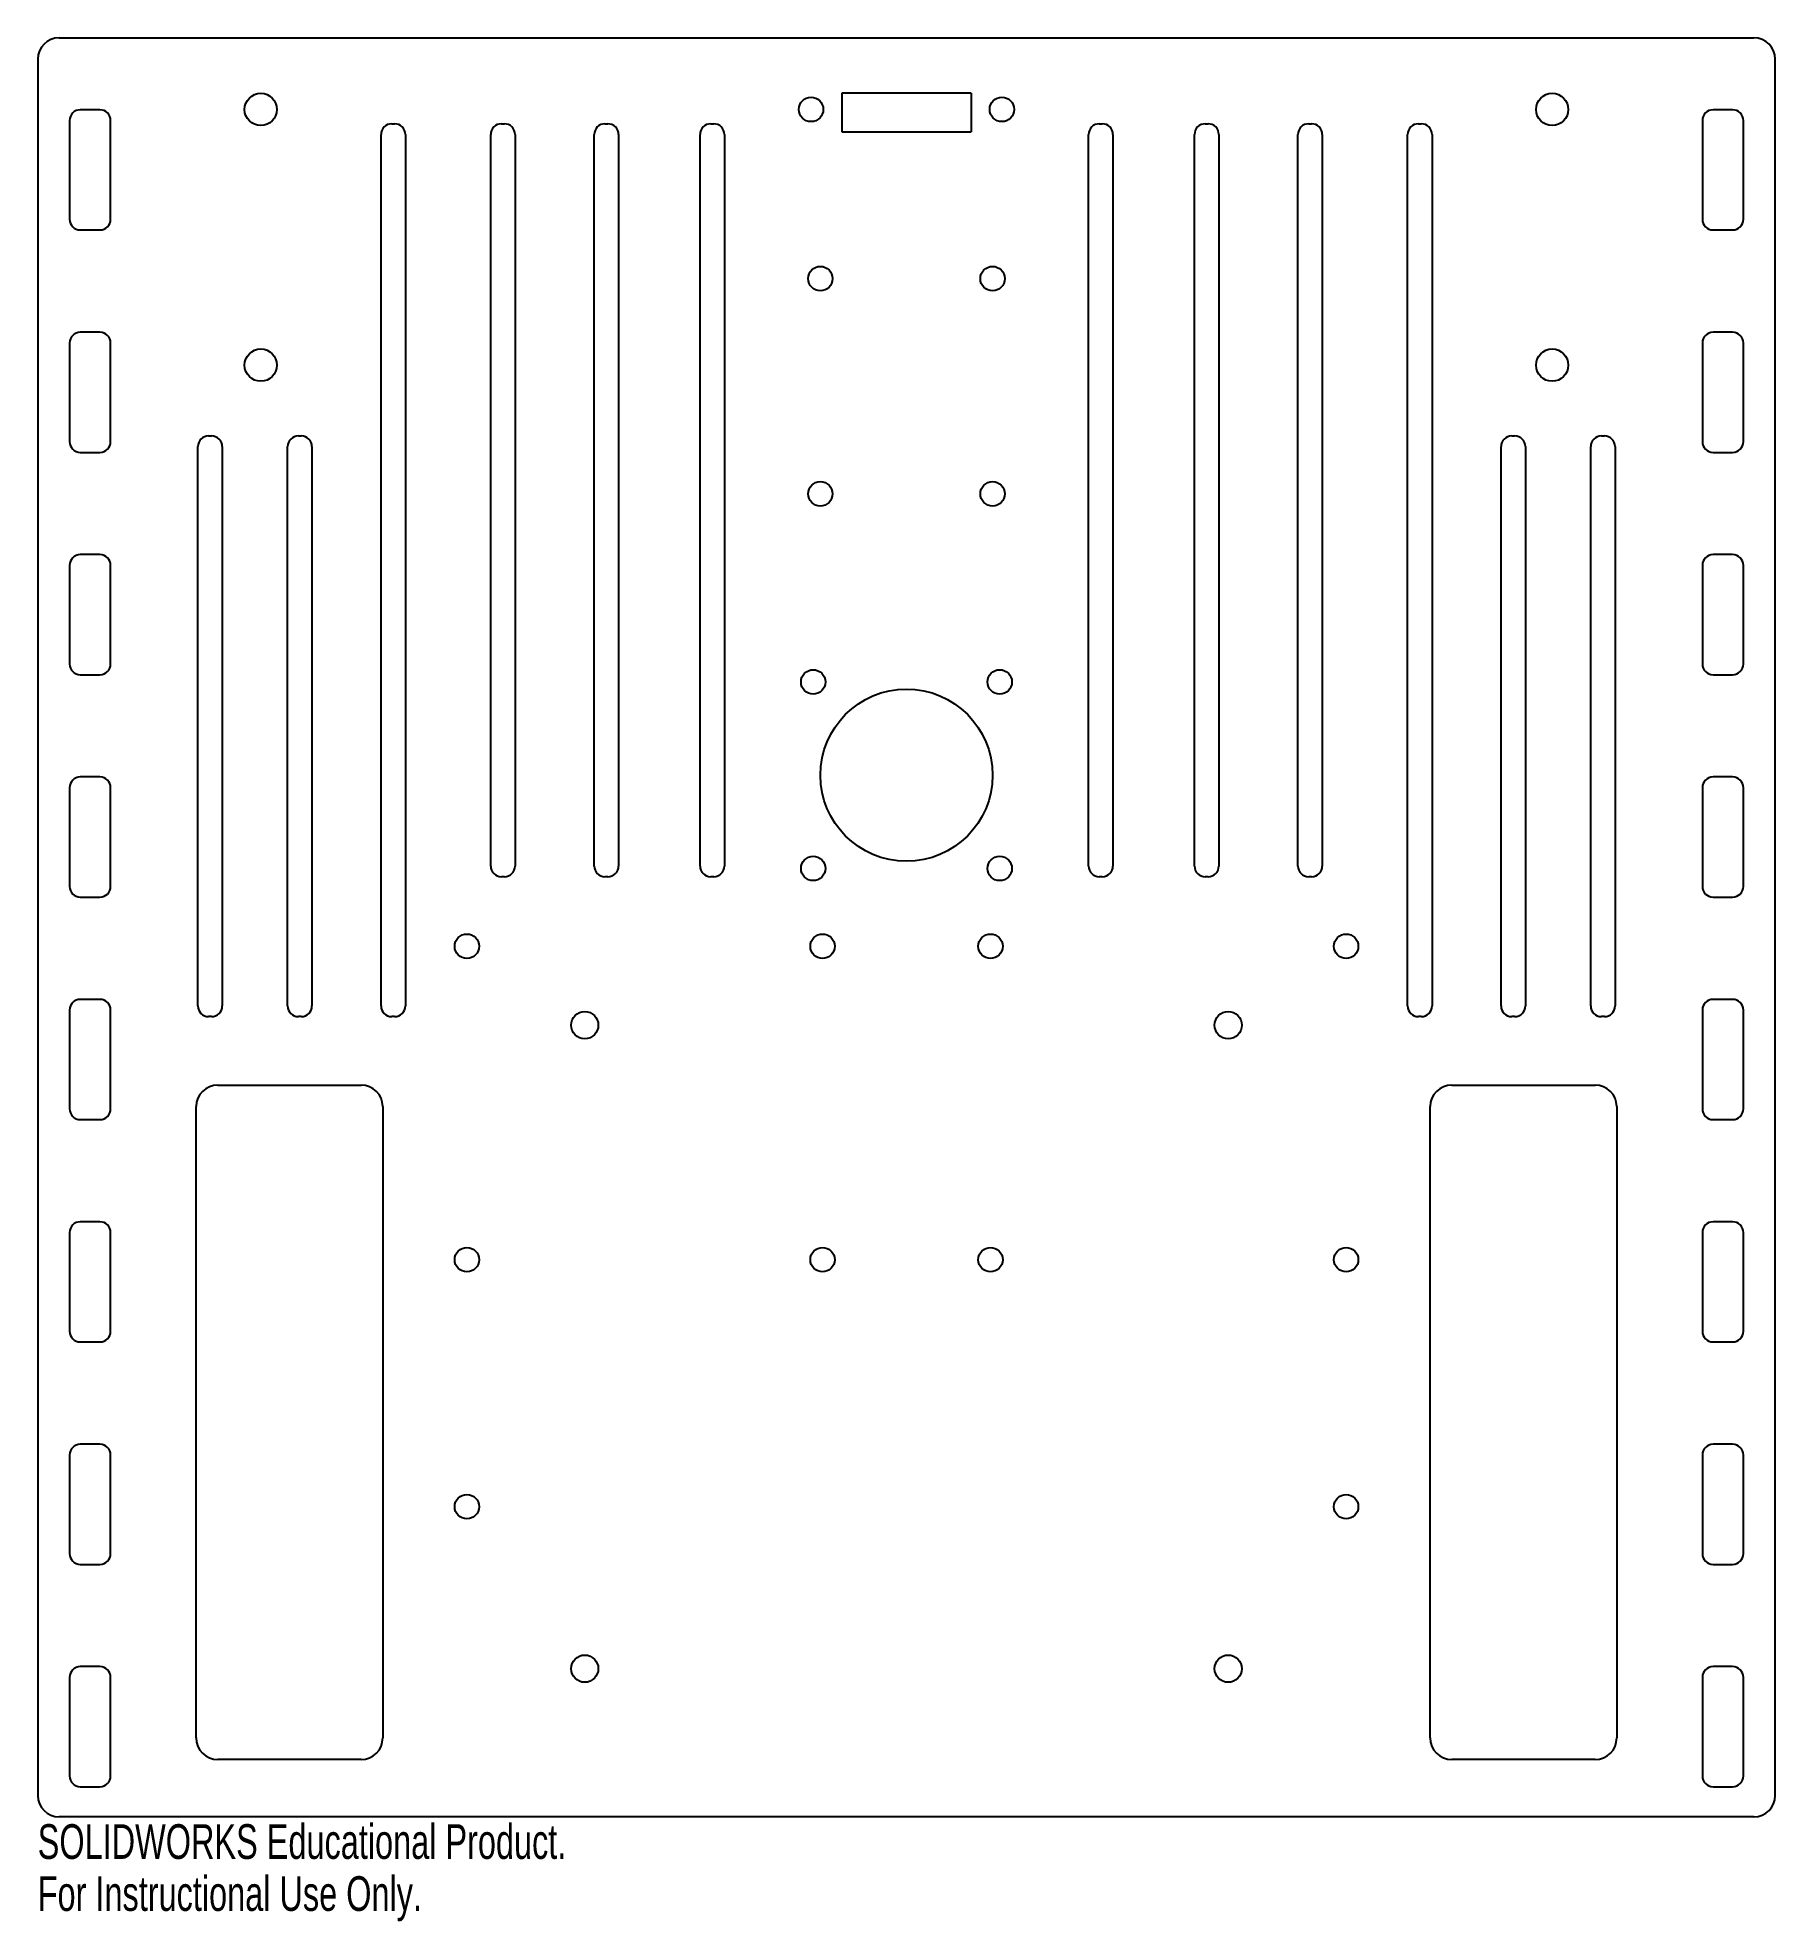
# Model space of a CAD drawing. Header units: millimetres. Extents: x -186 to 56, y -174 to 88.
import ezdxf

# ---------------------------------------------------------------- set-up
doc = ezdxf.new("R2010")
doc.units = ezdxf.units.MM
doc.styles.add('SLDTEXTSTYLE0', font='TXT', dxfattribs={"width": 0.7})

msp = doc.modelspace()

# ---------------------------------------------------------------- linework, layer by layer
at = {"color": 7, "linetype": 'Continuous', "lineweight": 25}
for p, q in [((-183.36, 88.21), (52.83, 88.21)), ((-186.36, 85.21), (-186.36, -156.79)), ((55.83, -156.79), (55.83, 85.21)), ((-56.26, 80.46), (-74.27, 80.46)), ((-74.27, 80.46), (-74.27, 75.1)), ((-56.26, 80.46), (-56.26, 75.1)), ((-181.92, 76.66), (-181.92, 62.91)), ((-177.7, 78.16), (-180.42, 78.16)), ((-176.2, 62.91), (-176.2, 76.66)), ((-137.01, 76.21), (-136.61, 76.21)), ((-121.72, 76.21), (-121.32, 76.21)), ((-107.3, 76.21), (-106.9, 76.21)), ((-92.54, 76.21), (-92.14, 76.21)), ((-38.39, 76.21), (-37.99, 76.21)), ((-23.63, 76.21), (-23.23, 76.21)), ((-9.21, 76.21), (-8.81, 76.21)), ((6.08, 76.21), (6.48, 76.21)), ((45.66, 76.66), (45.66, 62.91)), ((49.88, 78.16), (47.16, 78.16)), ((51.38, 62.91), (51.38, 76.66)), ((-138.51, -46.74), (-138.51, 74.71)), ((-135.11, 74.71), (-135.11, -46.74)), ((-123.22, -27.25), (-123.22, 74.71)), ((-119.82, 74.71), (-119.82, -27.25)), ((-108.8, -27.25), (-108.8, 74.71)), ((-105.4, 74.71), (-105.4, -27.25)), ((-94.04, -27.25), (-94.04, 74.71)), ((-90.64, 74.71), (-90.64, -27.25)), ((-74.27, 75.1), (-56.26, 75.1)), ((-39.89, -27.25), (-39.89, 74.71)), ((-36.49, 74.71), (-36.49, -27.25)), ((-25.13, -27.25), (-25.13, 74.71)), ((-21.73, 74.71), (-21.73, -27.25)), ((-10.71, -27.25), (-10.71, 74.71)), ((-7.31, 74.71), (-7.31, -27.25)), ((4.58, -46.74), (4.58, 74.71)), ((7.98, 74.71), (7.98, -46.74)), ((-180.42, 61.41), (-177.7, 61.41)), ((47.16, 61.41), (49.88, 61.41)), ((-181.92, 45.66), (-181.92, 31.91)), ((-177.7, 47.16), (-180.42, 47.16)), ((-176.2, 31.91), (-176.2, 45.66)), ((45.66, 45.66), (45.66, 31.91)), ((49.88, 47.16), (47.16, 47.16)), ((51.38, 31.91), (51.38, 45.66)), ((-162.54, 32.71), (-162.14, 32.71)), ((-150.03, 32.71), (-149.63, 32.71)), ((19.1, 32.71), (19.5, 32.71)), ((31.6, 32.71), (32, 32.71)), ((-180.42, 30.41), (-177.7, 30.41)), ((-164.04, -46.74), (-164.04, 31.21)), ((-160.64, 31.21), (-160.64, -46.74)), ((-151.53, -46.74), (-151.53, 31.21)), ((-148.13, 31.21), (-148.13, -46.74)), ((17.6, -46.74), (17.6, 31.21)), ((21, 31.21), (21, -46.74)), ((30.1, -46.74), (30.1, 31.21)), ((33.5, 31.21), (33.5, -46.74)), ((47.16, 30.41), (49.88, 30.41)), ((-177.7, 16.16), (-180.42, 16.16)), ((49.88, 16.16), (47.16, 16.16)), ((-181.92, 14.66), (-181.92, 0.91)), ((-176.2, 0.91), (-176.2, 14.66)), ((45.66, 14.66), (45.66, 0.91)), ((51.38, 0.91), (51.38, 14.66)), ((-180.42, -0.59), (-177.7, -0.59)), ((47.16, -0.59), (49.88, -0.59)), ((-177.7, -14.84), (-180.42, -14.84)), ((49.88, -14.84), (47.16, -14.84)), ((-181.92, -16.34), (-181.92, -30.09)), ((-176.2, -30.09), (-176.2, -16.34)), ((45.66, -16.34), (45.66, -30.09)), ((51.38, -30.09), (51.38, -16.34)), ((-121.32, -28.75), (-121.72, -28.75)), ((-106.9, -28.75), (-107.3, -28.75)), ((-92.14, -28.75), (-92.54, -28.75)), ((-37.99, -28.75), (-38.39, -28.75)), ((-23.23, -28.75), (-23.63, -28.75)), ((-8.81, -28.75), (-9.21, -28.75)), ((-180.42, -31.59), (-177.7, -31.59)), ((47.16, -31.59), (49.88, -31.59)), ((-177.7, -45.84), (-180.42, -45.84)), ((49.88, -45.84), (47.16, -45.84)), ((-181.92, -47.34), (-181.92, -61.09)), ((-176.2, -61.09), (-176.2, -47.34)), ((-162.14, -48.24), (-162.54, -48.24)), ((-149.63, -48.24), (-150.03, -48.24)), ((-136.61, -48.24), (-137.01, -48.24)), ((6.48, -48.24), (6.08, -48.24)), ((19.5, -48.24), (19.1, -48.24)), ((32, -48.24), (31.6, -48.24)), ((45.66, -47.34), (45.66, -61.09)), ((51.38, -61.09), (51.38, -47.34)), ((-161.27, -57.79), (-141.27, -57.79)), ((10.73, -57.79), (30.73, -57.79)), ((-180.42, -62.59), (-177.7, -62.59)), ((-164.27, -148.79), (-164.27, -60.79)), ((-138.27, -60.79), (-138.27, -148.79)), ((7.73, -148.79), (7.73, -60.79)), ((33.73, -60.79), (33.73, -148.79)), ((47.16, -62.59), (49.88, -62.59)), ((-181.92, -78.34), (-181.92, -92.09)), ((-177.7, -76.84), (-180.42, -76.84)), ((-176.2, -92.09), (-176.2, -78.34)), ((45.66, -78.34), (45.66, -92.09)), ((49.88, -76.84), (47.16, -76.84)), ((51.38, -92.09), (51.38, -78.34)), ((-180.42, -93.59), (-177.7, -93.59)), ((47.16, -93.59), (49.88, -93.59)), ((-181.92, -109.34), (-181.92, -123.09)), ((-177.7, -107.84), (-180.42, -107.84)), ((-176.2, -123.09), (-176.2, -109.34)), ((45.66, -109.34), (45.66, -123.09)), ((49.88, -107.84), (47.16, -107.84)), ((51.38, -123.09), (51.38, -109.34)), ((-180.42, -124.59), (-177.7, -124.59)), ((47.16, -124.59), (49.88, -124.59)), ((-177.7, -138.84), (-180.42, -138.84)), ((49.88, -138.84), (47.16, -138.84)), ((-181.92, -140.34), (-181.92, -154.09)), ((-176.2, -154.09), (-176.2, -140.34)), ((45.66, -140.34), (45.66, -154.09)), ((51.38, -154.09), (51.38, -140.34)), ((-141.27, -151.79), (-161.27, -151.79)), ((30.73, -151.79), (10.73, -151.79)), ((-180.42, -155.59), (-177.7, -155.59)), ((47.16, -155.59), (49.88, -155.59)), ((52.83, -159.79), (-183.36, -159.79))]:
    msp.add_line(p, q, dxfattribs=at)
for centre, radius in [((-155.27, 78.21), 2.25), ((-78.57, 78.21), 1.7), ((-51.97, 78.21), 1.7), ((24.73, 78.21), 2.25), ((-77.27, 54.63), 1.7), ((-53.27, 54.63), 1.7), ((-155.27, 42.57), 2.25), ((24.73, 42.57), 2.25), ((-77.27, 24.63), 1.7), ((-53.27, 24.63), 1.7), ((-78.27, -1.59), 1.7), ((-52.27, -1.59), 1.7), ((-65.27, -14.59), 12), ((-78.27, -27.59), 1.7), ((-52.27, -27.59), 1.7), ((-126.54, -38.43), 1.7), ((-76.97, -38.43), 1.7), ((-53.56, -38.43), 1.7), ((-3.99, -38.43), 1.7), ((-110.12, -49.43), 1.9), ((-20.42, -49.43), 1.9), ((-126.54, -82.12), 1.7), ((-76.97, -82.12), 1.7), ((-53.56, -82.12), 1.7), ((-3.99, -82.12), 1.7), ((-126.54, -116.55), 1.7), ((-3.99, -116.55), 1.7), ((-110.12, -139.13), 1.9), ((-20.42, -139.13), 1.9)]:
    msp.add_circle(centre, radius, dxfattribs=at)
for centre, radius, start, end in [((-183.36, 85.21), 3, 90, 180), ((52.83, 85.21), 3, 360, 90), ((-180.42, 76.66), 1.5, 90, 180), ((-177.7, 76.66), 1.5, 0, 90), ((-137.01, 74.71), 1.5, 90, 180), ((-136.61, 74.71), 1.5, 0, 90), ((-121.72, 74.71), 1.5, 90, 180), ((-121.32, 74.71), 1.5, 0, 90), ((-107.3, 74.71), 1.5, 90, 180), ((-106.9, 74.71), 1.5, 0, 90), ((-92.54, 74.71), 1.5, 90, 180), ((-92.14, 74.71), 1.5, 0, 90), ((-38.39, 74.71), 1.5, 90, 180), ((-37.99, 74.71), 1.5, 0, 90), ((-23.63, 74.71), 1.5, 90, 180), ((-23.23, 74.71), 1.5, 0, 90), ((-9.21, 74.71), 1.5, 90, 180), ((-8.81, 74.71), 1.5, 0, 90), ((6.08, 74.71), 1.5, 90, 180), ((6.48, 74.71), 1.5, 0, 90), ((47.16, 76.66), 1.5, 90, 180), ((49.88, 76.66), 1.5, 0, 90), ((-180.42, 62.91), 1.5, 180, 270), ((-177.7, 62.91), 1.5, 270, 0), ((47.16, 62.91), 1.5, 180, 270), ((49.88, 62.91), 1.5, 270, 0), ((-180.42, 45.66), 1.5, 90, 180), ((-177.7, 45.66), 1.5, 0, 90), ((47.16, 45.66), 1.5, 90, 180), ((49.88, 45.66), 1.5, 0, 90), ((-180.42, 31.91), 1.5, 180, 270), ((-177.7, 31.91), 1.5, 270, 0), ((-162.54, 31.21), 1.5, 90, 180), ((-162.14, 31.21), 1.5, 0, 90), ((-150.03, 31.21), 1.5, 90, 180), ((-149.63, 31.21), 1.5, 0, 90), ((19.1, 31.21), 1.5, 90, 180), ((19.5, 31.21), 1.5, 0, 90), ((31.6, 31.21), 1.5, 90, 180), ((32, 31.21), 1.5, 0, 90), ((47.16, 31.91), 1.5, 180, 270), ((49.88, 31.91), 1.5, 270, 0), ((-180.42, 14.66), 1.5, 90, 180), ((-177.7, 14.66), 1.5, 0, 90), ((47.16, 14.66), 1.5, 90, 180), ((49.88, 14.66), 1.5, 0, 90), ((-180.42, 0.91), 1.5, 180, 270), ((-177.7, 0.91), 1.5, 270, 0), ((47.16, 0.91), 1.5, 180, 270), ((49.88, 0.91), 1.5, 270, 0), ((-180.42, -16.34), 1.5, 90, 180), ((-177.7, -16.34), 1.5, 0, 90), ((47.16, -16.34), 1.5, 90, 180), ((49.88, -16.34), 1.5, 0, 90), ((-121.72, -27.25), 1.5, 180, 270), ((-121.32, -27.25), 1.5, 270, 0), ((-107.3, -27.25), 1.5, 180, 270), ((-106.9, -27.25), 1.5, 270, 0), ((-92.54, -27.25), 1.5, 180, 270), ((-92.14, -27.25), 1.5, 270, 0), ((-38.39, -27.25), 1.5, 180, 270), ((-37.99, -27.25), 1.5, 270, 0), ((-23.63, -27.25), 1.5, 180, 270), ((-23.23, -27.25), 1.5, 270, 0), ((-9.21, -27.25), 1.5, 180, 270), ((-8.81, -27.25), 1.5, 270, 0), ((-180.42, -30.09), 1.5, 180, 270), ((-177.7, -30.09), 1.5, 270, 0), ((47.16, -30.09), 1.5, 180, 270), ((49.88, -30.09), 1.5, 270, 0), ((-180.42, -47.34), 1.5, 90, 180), ((-177.7, -47.34), 1.5, 0, 90), ((-162.54, -46.74), 1.5, 180, 270), ((-162.14, -46.74), 1.5, 270, 0), ((-150.03, -46.74), 1.5, 180, 270), ((-149.63, -46.74), 1.5, 270, 0), ((-137.01, -46.74), 1.5, 180, 270), ((-136.61, -46.74), 1.5, 270, 0), ((6.08, -46.74), 1.5, 180, 270), ((6.48, -46.74), 1.5, 270, 0), ((19.1, -46.74), 1.5, 180, 270), ((19.5, -46.74), 1.5, 270, 0), ((31.6, -46.74), 1.5, 180, 270), ((32, -46.74), 1.5, 270, 0), ((47.16, -47.34), 1.5, 90, 180), ((49.88, -47.34), 1.5, 0, 90), ((-161.27, -60.79), 3, 90, 180), ((-141.27, -60.79), 3, 0, 90), ((10.73, -60.79), 3, 90, 180), ((30.73, -60.79), 3, 0, 90), ((-180.42, -61.09), 1.5, 180, 270), ((-177.7, -61.09), 1.5, 270, 0), ((47.16, -61.09), 1.5, 180, 270), ((49.88, -61.09), 1.5, 270, 0), ((-180.42, -78.34), 1.5, 90, 180), ((-177.7, -78.34), 1.5, 0, 90), ((47.16, -78.34), 1.5, 90, 180), ((49.88, -78.34), 1.5, 0, 90), ((-180.42, -92.09), 1.5, 180, 270), ((-177.7, -92.09), 1.5, 270, 0), ((47.16, -92.09), 1.5, 180, 270), ((49.88, -92.09), 1.5, 270, 0), ((-180.42, -109.34), 1.5, 90, 180), ((-177.7, -109.34), 1.5, 0, 90), ((47.16, -109.34), 1.5, 90, 180), ((49.88, -109.34), 1.5, 0, 90), ((-180.42, -123.09), 1.5, 180, 270), ((-177.7, -123.09), 1.5, 270, 0), ((47.16, -123.09), 1.5, 180, 270), ((49.88, -123.09), 1.5, 270, 0), ((-180.42, -140.34), 1.5, 90, 180), ((-177.7, -140.34), 1.5, 0, 90), ((47.16, -140.34), 1.5, 90, 180), ((49.88, -140.34), 1.5, 0, 90), ((-161.27, -148.79), 3, 180, 270), ((-141.27, -148.79), 3, 270, 0), ((10.73, -148.79), 3, 180, 270), ((30.73, -148.79), 3, 270, 0), ((-180.42, -154.09), 1.5, 180, 270), ((-177.7, -154.09), 1.5, 270, 0), ((47.16, -154.09), 1.5, 180, 270), ((49.88, -154.09), 1.5, 270, 0), ((-183.36, -156.79), 3, 180, 270), ((52.83, -156.79), 3, 270, 0)]:
    msp.add_arc(centre, radius, start, end, dxfattribs=at)

# ---------------------------------------------------------------- texts
at = {"color": 7, "linetype": 'Continuous', "char_height": 4.8336, "attachment_point": 1, "style": 'SLDTEXTSTYLE0'}
for s, insert in [('SOLIDWORKS Educational Product.', (-186.36, -160.81)), ('For Instructional Use Only.', (-186.36, -168.06))]:
    msp.add_mtext(s, dxfattribs=dict(at, insert=insert))

doc.saveas('drawing.dxf')
